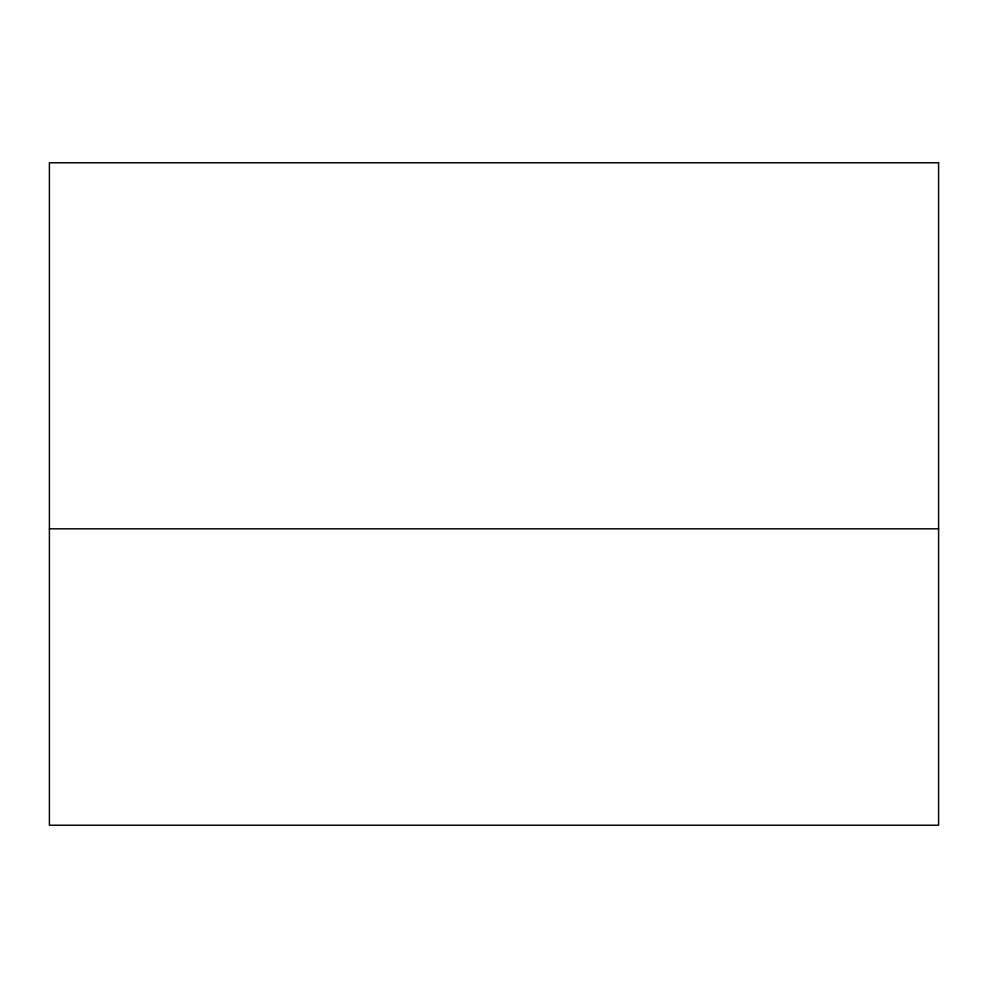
<?xml version="1.0" encoding="UTF-8"?>
<svg xmlns="http://www.w3.org/2000/svg" width="988" height="988" viewBox="0 0 988 988"><rect width="100%" height="100%" fill="white"/><g stroke="black" fill="none" stroke-linecap="round" stroke-linejoin="round"><path stroke-width="1.48" d="M49.4 528.827L938.6 528.827M938.6 162.773L49.4 162.773L49.4 825.227L938.6 825.227L938.6 162.773"/></g></svg>
